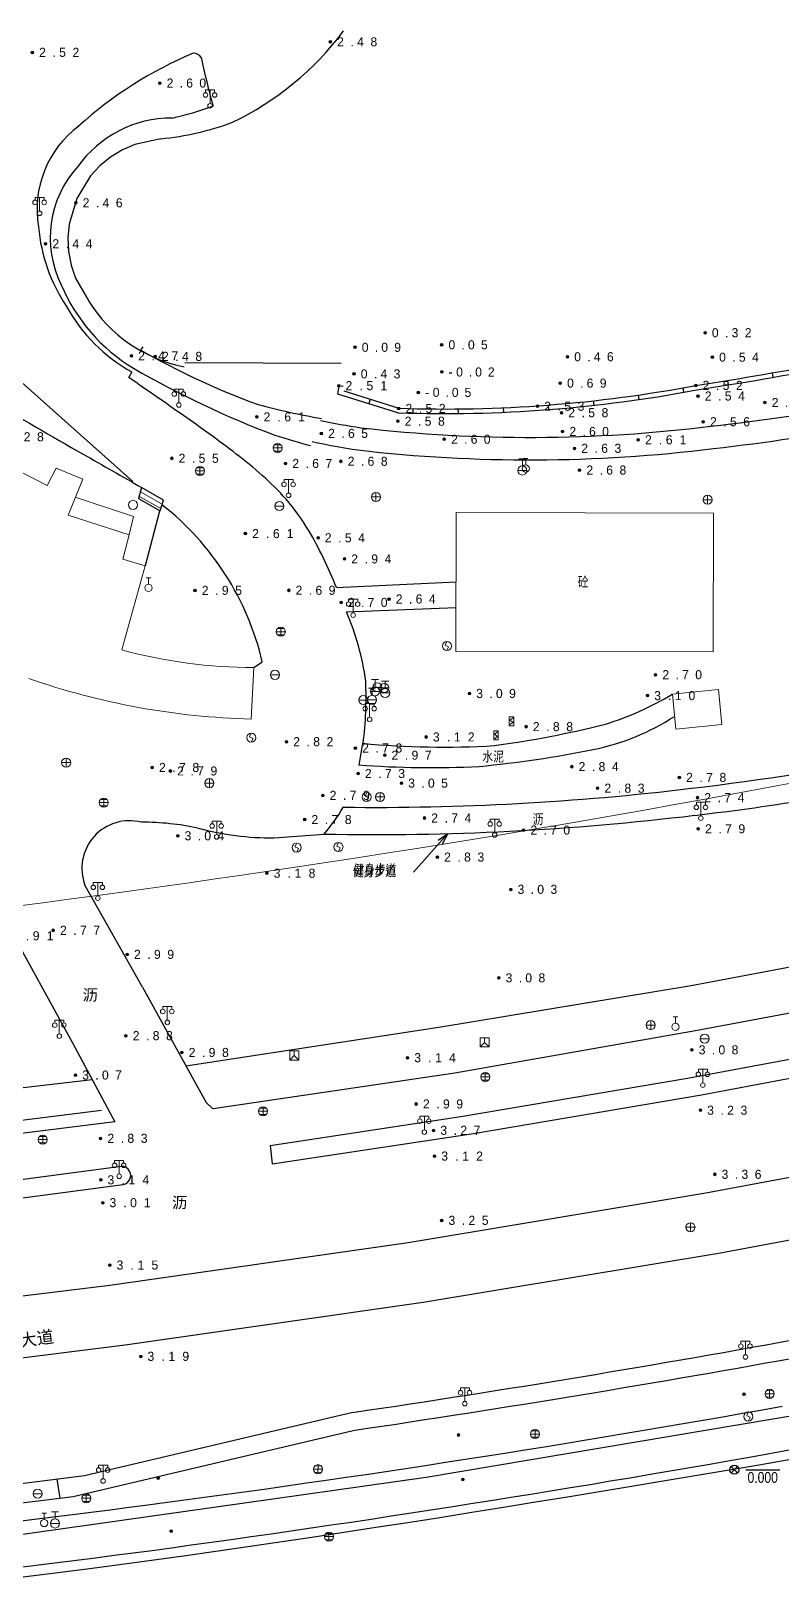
# Model space of a CAD drawing. Header units: metres. Extents: x 342272 to 345188, y 671156 to 672490.
# Drawn here: x 343507.1 to 343589.8, y 671160.1 to 671330.6 of the extents above; entities that cross this region are included whole.
import ezdxf

# ---------------------------------------------------------------- set-up
doc = ezdxf.new("R2010")
doc.units = ezdxf.units.M
doc.header["$LTSCALE"] = 0.5
doc.header["$MEASUREMENT"] = 0
doc.layers.add('00-地形', color=251, linetype='Continuous')
doc.layers.add('00-现状标高', color=2, linetype='Continuous', lineweight=0, plot=False)
doc.layers.add('地块线', color=7, linetype='Continuous', lineweight=0, plot=False)
for name, color, linetype, lineweight in [('公共设施纪念物', 8, 'Continuous', 0), ('控制点', 7, 'Continuous', 0), ('普通房屋', 8, 'Continuous', 0), ('通讯及其他管线设施', 252, 'Continuous', 0)]:
    doc.layers.add(name, color=color, linetype=linetype, lineweight=lineweight)
doc.styles.add('MtXpl_', font='simhei.ttf')
doc.styles.add('中等线体3.5', font='simhei.ttf', dxfattribs={"height": 2.75})
doc.styles.add('正等线体2.0', font='MCS_Chinese1.shx', dxfattribs={"height": 2, "bigfont": 'MCS_Chinese1big.shx'})
doc.styles.add('正等线体2.4', font='MCS_Chinese1.shx', dxfattribs={"height": 2.4, "bigfont": 'MCS_Chinese1big.shx'})
doc.styles.add('细等线体2.5', font='MCS_Chinese1.shx', dxfattribs={"height": 2.5, "bigfont": 'MCS_Chinese1big.shx'})

# ---------------------------------------------------------------- blocks, each defined once
blk = doc.blocks.new('174100')
at = {"layer": '通讯及其他管线设施', "lineweight": 0}
blk.add_line((-1, 0), (1, 0), dxfattribs=at)
blk.add_circle((0, 0), 1, dxfattribs=at)
blk = doc.blocks.new('155210_1')
at = {"layer": '公共设施纪念物', "lineweight": 0}
for p, q in [((-1, 2.9), (-1, 3.5)), ((-1, 3.5), (1, 3.5)), ((0, 0.5), (0, 3.5)), ((1, 3.5), (1, 2.9))]:
    blk.add_line(p, q, dxfattribs=at)
for centre in [(-1, 2.4), (0, 0), (1, 2.4)]:
    blk.add_circle(centre, 0.5, dxfattribs=at)
blk = doc.blocks.new('174201')
at = {"layer": '通讯及其他管线设施', "linetype": 'Continuous', "lineweight": 0}
for p, q in [((-1, 0), (1, 0)), ((-0.7, 0.7), (0.7, 0.7)), ((0, -1), (0, 1)), ((-0.7, -0.7), (0.7, -0.7))]:
    blk.add_line(p, q, dxfattribs=at)
blk.add_circle((0, 0), 1, dxfattribs=at)
blk = doc.blocks.new('174200')
at = {"layer": '通讯及其他管线设施', "lineweight": 0}
for p, q in [((-1, 0), (1, 0)), ((0, 1), (0, -1))]:
    blk.add_line(p, q, dxfattribs=at)
blk.add_circle((0, 0), 1, dxfattribs=at)
blk = doc.blocks.new('174700')
at = {"layer": '通讯及其他管线设施', "linetype": 'Continuous', "lineweight": 0}
for p, q in [((0, 1), (-0.38, 0.18)), ((-0.38, 0.18), (0.38, -0.18)), ((0, -1), (0.38, -0.18))]:
    blk.add_line(p, q, dxfattribs=at)
blk.add_circle((0, 0), 1, dxfattribs=at)
blk = doc.blocks.new('175200')
at = {"layer": '通讯及其他管线设施', "lineweight": 0}
for p, q in [((-1, 0), (1, 0)), ((-0.8, 2.6), (0.8, 2.6)), ((0, 1), (0, 2.6))]:
    blk.add_line(p, q, dxfattribs=at)
blk.add_circle((0, 0), 1, dxfattribs=at)
blk = doc.blocks.new('175300')
at = {"layer": '通讯及其他管线设施', "lineweight": 0}
for p, q in [((-0.5, 2.2), (0.5, 2.2)), ((0, 0.8), (0, 2.2))]:
    blk.add_line(p, q, dxfattribs=at)
blk.add_circle((0, 0), 0.8, dxfattribs=at)
blk = doc.blocks.new('174900')
at = {"layer": '通讯及其他管线设施', "lineweight": 0}
blk.add_circle((0, 0), 1, dxfattribs=at)
blk = doc.blocks.new('174602')
at = {"layer": '通讯及其他管线设施', "lineweight": 0}
for p, q in [((-1, 1), (-1, -1)), ((1, 1), (-1, 1)), ((-1, -1), (0, 0)), ((0, 0), (0, 1)), ((0, 0), (1, -1)), ((1, -1), (1, 1)), ((-1, -1), (1, -1))]:
    blk.add_line(p, q, dxfattribs=at)
blk = doc.blocks.new('213400_1')
at = {"layer": '00-现状标高', "linetype": 'Continuous', "lineweight": 0}
h = blk.add_hatch(color=256, dxfattribs=at)
edge = h.paths.add_edge_path()
edge.add_arc((0, 0), 0.3, 0, 360)
blk.add_circle((0, 0), 0.3, dxfattribs=at)

msp = doc.modelspace()

# ---------------------------------------------------------------- hatches: boundary and pattern name
at = {"layer": '00-现状标高', "lineweight": 0}
h = msp.add_hatch(color=256, dxfattribs=at)
edge = h.paths.add_edge_path()
edge.add_arc((343585.73, 671180.22), 0.15, 0, 360)
h = msp.add_hatch(color=256, dxfattribs=at)
edge = h.paths.add_edge_path()
edge.add_arc((343554.26, 671175.73), 0.15, 0, 360)
h = msp.add_hatch(color=256, dxfattribs=at)
edge = h.paths.add_edge_path()
edge.add_arc((343521.13, 671170.96), 0.15, 0, 360)
h = msp.add_hatch(color=256, dxfattribs=at)
edge = h.paths.add_edge_path()
edge.add_arc((343554.74, 671170.83), 0.15, 0, 360)
h = msp.add_hatch(color=256, dxfattribs=at)
edge = h.paths.add_edge_path()
edge.add_arc((343522.55, 671165.13), 0.15, 0, 360)

# ---------------------------------------------------------------- linework, layer by layer
at = {"layer": '00-地形', "lineweight": -3}
for p, q in [((343521.43, 671318.71), (343518.57, 671318.09)), ((343515.88, 671316.69), (343514.7, 671315.72)), ((343517.19, 671317.48), (343515.88, 671316.69)), ((343518.57, 671318.09), (343517.19, 671317.48)), ((343514.7, 671315.72), (343513.67, 671314.61)), ((343513.67, 671314.61), (343512.14, 671312.11)), ((343512.14, 671312.11), (343511.31, 671309.3)), ((343511.31, 671309.3), (343511.18, 671307.8)), ((343511.18, 671307.8), (343511.25, 671306.27)), ((343511.25, 671306.27), (343511.54, 671304.77)), ((343511.54, 671304.77), (343512.01, 671303.33)), ((343512.01, 671303.33), (343513.47, 671300.79)), ((343518.34, 671280.89), (343502.2, 671295.27)), ((343519.22, 671295.39), (343519.47, 671295.76)), ((343517.9, 671292.37), (343518.22, 671292.98)), ((343524.08, 671294.04), (343541.3, 671293.95)), ((343588.84, 671292.88), (343588.92, 671292.39)), ((343541.04, 671291.47), (343540.92, 671290.58)), ((343541.53, 671291.4), (343541.04, 671291.47)), ((343578.97, 671291.24), (343579.06, 671290.75)), ((343580.41, 671291.5), (343580.42, 671291.51)), ((343583.91, 671292.05), (343583.99, 671291.56)), ((343540.92, 671290.58), (343547.64, 671288.49)), ((343541.6, 671290.89), (343547.79, 671288.97)), ((343544.5, 671289.99), (343544.35, 671289.51)), ((343564.15, 671289.34), (343564.19, 671288.84)), ((343569.11, 671289.81), (343569.16, 671289.31)), ((343574.05, 671290.44), (343574.12, 671289.95)), ((343547.79, 671288.97), (343547.66, 671288.99)), ((343549.21, 671288.94), (343549.2, 671288.44)), ((343554.19, 671288.91), (343554.2, 671288.41)), ((343559.17, 671289.04), (343559.2, 671288.54)), ((343582.07, 671287), (343582.08, 671287)), ((343582.08, 671287), (343582.09, 671287)), ((343519.3, 671280.23), (343518.94, 671279.04)), ((343521.7, 671278.86), (343519.3, 671280.23)), ((343518.94, 671279.04), (343521.33, 671277.67)), ((343521.28, 671277.65), (343519.7, 671271.61)), ((343521.33, 671277.67), (343521.7, 671278.86)), ((343540.8, 671269.23), (343553.98, 671269.82)), ((343541.89, 671266.52), (343553.98, 671267.01)), ((343531.68, 671260.38), (343532.61, 671261)), ((343543.65, 671252.03), (343543.24, 671249.63)), ((343579.92, 671247.07), (343579.92, 671247.07)), ((343579.92, 671247.07), (343579.93, 671247.07)), ((343580.28, 671244.08), (343580.28, 671244.08)), ((343533.91, 671241.59), (343539.44, 671242.01)), ((343553.06, 671242.06), (343549.29, 671237.82)), ((343551.99, 671241.34), (343553.06, 671242.06)), ((343553.06, 671242.06), (343552.46, 671240.92)), ((343519.4, 671225.11), (343513.05, 671236.37)), ((343504.28, 671232.44), (343511.66, 671219)), ((343604.92, 671229.98), (343579.89, 671225.28)), ((343519.4, 671225.11), (343526.42, 671212.39)), ((343579.89, 671225.28), (343552.06, 671220.69)), ((343605.63, 671225.03), (343580.4, 671220.3)), ((343552.06, 671220.69), (343524.19, 671216.42)), ((343580.4, 671220.3), (343553.84, 671215.65)), ((343605.13, 671219.85), (343579.5, 671215.05)), ((343511.66, 671219), (343516.36, 671210.29)), ((343581.04, 671213.25), (343606.5, 671218.03)), ((343513.85, 671214.92), (343480.21, 671210.93)), ((343553.84, 671215.65), (343527.18, 671211.7)), ((343579.5, 671215.05), (343554.52, 671210.82)), ((343555.89, 671208.99), (343581.04, 671213.25)), ((343514.89, 671211.54), (343474.61, 671206.4)), ((343526.42, 671212.39), (343527.17, 671211.7)), ((343516.36, 671210.29), (343499.01, 671208.09)), ((343554.52, 671210.82), (343533.47, 671207.62)), ((343533.46, 671207.65), (343533.7, 671205.63)), ((343533.7, 671205.63), (343555.89, 671208.99)), ((343581.52, 671202.43), (343614.21, 671208.6)), ((343516.79, 671205.31), (343504.34, 671203.65)), ((343505.34, 671201.77), (343517.27, 671203.36)), ((343548.7, 671196.98), (343581.52, 671202.43)), ((343615.77, 671201.92), (343583.13, 671195.77)), ((343515.78, 671192.26), (343548.7, 671196.98)), ((343583.13, 671195.77), (343550.36, 671190.34)), ((343488.2, 671188.9), (343515.78, 671192.26)), ((343550.36, 671190.34), (343517.49, 671185.64)), ((343517.49, 671185.64), (343498.85, 671183.32)), ((343585.58, 671178.14), (343587.76, 671178.52)), ((343587.76, 671178.52), (343589.94, 671178.91)), ((343542.6, 671178.22), (343513, 671171.24)), ((343550.68, 671171.08), (343592.84, 671178.16)), ((343576.85, 671176.62), (343579.04, 671176.99)), ((343579.04, 671176.99), (343581.22, 671177.37)), ((343581.22, 671177.37), (343583.4, 671177.75)), ((343583.4, 671177.75), (343585.58, 671178.14)), ((343511.77, 671168.94), (343542.64, 671176.24)), ((343565.93, 671174.8), (343568.12, 671175.16)), ((343568.12, 671175.16), (343570.3, 671175.52)), ((343570.3, 671175.52), (343572.49, 671175.88)), ((343572.49, 671175.88), (343574.67, 671176.25)), ((343574.67, 671176.25), (343576.85, 671176.62)), ((343555, 671173.06), (343557.18, 671173.4)), ((343557.18, 671173.4), (343559.37, 671173.74)), ((343559.37, 671173.74), (343561.56, 671174.09)), ((343561.56, 671174.09), (343563.74, 671174.44)), ((343563.74, 671174.44), (343565.93, 671174.8)), ((343588.54, 671173.65), (343586.35, 671173.26)), ((343590.73, 671174.04), (343588.54, 671173.65)), ((343544.05, 671171.39), (343546.24, 671171.72)), ((343546.24, 671171.72), (343548.43, 671172.05)), ((343548.43, 671172.05), (343550.62, 671172.38)), ((343550.62, 671172.38), (343552.81, 671172.72)), ((343552.81, 671172.72), (343555, 671173.06)), ((343577.58, 671171.73), (343575.38, 671171.36)), ((343579.77, 671172.11), (343577.58, 671171.73)), ((343581.97, 671172.49), (343579.77, 671172.11)), ((343583.87, 671171.82), (343580.35, 671171.23)), ((343584.16, 671172.87), (343581.97, 671172.49)), ((343587.39, 671172.42), (343583.87, 671171.82)), ((343586.35, 671173.26), (343584.16, 671172.87)), ((343585.02, 671172.25), (343584.31, 671171.55)), ((343584.31, 671172.25), (343585.02, 671171.55)), ((343585.92, 671171.9), (343589.7, 671171.89)), ((343590.9, 671173.04), (343587.39, 671172.42)), ((343513, 671171.24), (343481.04, 671167.16)), ((343503.84, 671164.45), (343550.68, 671171.08)), ((343510.31, 671168.76), (343509.98, 671170.85)), ((343533.09, 671169.81), (343535.28, 671170.12)), ((343535.28, 671170.12), (343537.47, 671170.44)), ((343537.47, 671170.44), (343539.67, 671170.75)), ((343539.67, 671170.75), (343541.86, 671171.07)), ((343541.86, 671171.07), (343544.05, 671171.39)), ((343568.8, 671170.25), (343566.6, 671169.89)), ((343570.99, 671170.62), (343568.8, 671170.25)), ((343573.31, 671170.05), (343569.79, 671169.46)), ((343573.19, 671170.98), (343570.99, 671170.62)), ((343575.38, 671171.36), (343573.19, 671170.98)), ((343576.83, 671170.64), (343573.31, 671170.05)), ((343580.35, 671171.23), (343576.83, 671170.64)), ((343480.5, 671165.14), (343511.77, 671168.94)), ((343520, 671168.03), (343522.12, 671168.32)), ((343522.12, 671168.32), (343524.32, 671168.61)), ((343524.32, 671168.61), (343526.51, 671168.91)), ((343526.51, 671168.91), (343528.7, 671169.2)), ((343528.7, 671169.2), (343530.9, 671169.51)), ((343530.9, 671169.51), (343533.09, 671169.81)), ((343557.81, 671168.46), (343555.61, 671168.12)), ((343560.01, 671168.82), (343557.81, 671168.46)), ((343562.75, 671168.31), (343559.22, 671167.74)), ((343562.21, 671169.17), (343560.01, 671168.82)), ((343564.4, 671169.53), (343562.21, 671169.17)), ((343566.27, 671168.88), (343562.75, 671168.31)), ((343566.6, 671169.89), (343564.4, 671169.53)), ((343569.79, 671169.46), (343566.27, 671168.88)), ((343507.5, 671166.43), (343509.58, 671166.69)), ((343509.58, 671166.69), (343511.66, 671166.96)), ((343511.66, 671166.96), (343513.75, 671167.22)), ((343513.75, 671167.22), (343515.83, 671167.49)), ((343515.83, 671167.49), (343517.91, 671167.76)), ((343517.91, 671167.76), (343520, 671168.03)), ((343546.81, 671166.76), (343544.61, 671166.42)), ((343549.01, 671167.09), (343546.81, 671166.76)), ((343552.18, 671166.61), (343548.65, 671166.06)), ((343551.21, 671167.43), (343549.01, 671167.09)), ((343553.41, 671167.77), (343551.21, 671167.43)), ((343555.7, 671167.17), (343552.18, 671166.61)), ((343555.61, 671168.12), (343553.41, 671167.77)), ((343559.22, 671167.74), (343555.7, 671167.17)), ((343505.41, 671166.18), (343507.5, 671166.43)), ((343535.8, 671165.12), (343533.6, 671164.8)), ((343538, 671165.44), (343535.8, 671165.12)), ((343540.21, 671165.77), (343538, 671165.44)), ((343541.59, 671164.97), (343538.07, 671164.43)), ((343542.41, 671166.09), (343540.21, 671165.77)), ((343545.12, 671165.51), (343541.59, 671164.97)), ((343544.61, 671166.42), (343542.41, 671166.09)), ((343548.65, 671166.06), (343545.12, 671165.51)), ((343522.58, 671163.26), (343520.45, 671162.97)), ((343524.78, 671163.56), (343522.58, 671163.26)), ((343526.99, 671163.87), (343524.78, 671163.56)), ((343529.19, 671164.18), (343526.99, 671163.87)), ((343531, 671163.39), (343527.47, 671162.88)), ((343531.39, 671164.49), (343529.19, 671164.18)), ((343534.53, 671163.91), (343531, 671163.39)), ((343533.6, 671164.8), (343531.39, 671164.49)), ((343538.07, 671164.43), (343534.53, 671163.91)), ((343510.03, 671161.63), (343507.95, 671161.37)), ((343512.12, 671161.89), (343510.03, 671161.63)), ((343514.2, 671162.16), (343512.12, 671161.89)), ((343516.85, 671161.4), (343513.31, 671160.94)), ((343516.28, 671162.43), (343514.2, 671162.16)), ((343518.36, 671162.7), (343516.28, 671162.43)), ((343520.39, 671161.88), (343516.85, 671161.4)), ((343520.45, 671162.97), (343518.36, 671162.7)), ((343523.93, 671162.38), (343520.39, 671161.88)), ((343527.47, 671162.88), (343523.93, 671162.38)), ((343507.95, 671161.37), (343505.86, 671161.12)), ((343509.77, 671160.49), (343506.23, 671160.06)), ((343513.31, 671160.94), (343509.77, 671160.49))]:
    msp.add_line(p, q, dxfattribs=at)
msp.add_circle((343584.67, 671171.9), 0.5, dxfattribs=at)
for centre, radius, start, end in [((343514.91, 671350.56), 33.31, 295.6454, 323.1943), ((343541.76, 671287.82), 43.67, 112.5637, 132.3274), ((343525.01, 671327.13), 1.02, 31.9602, 89.9244), ((343611.63, 671345.62), 87.61, 191.8242, 195.4312), ((343515.85, 671352.81), 32.53, 282.0739, 290.366), ((343519.26, 671310.91), 11.5, 126.8615, 189.5543), ((343522.63, 671308.28), 12.72, 89.8941, 144.5716), ((343518.15, 671350.94), 32.4, 275.8108, 290.1659), ((343520.82, 671307.8), 11.61, 137.4381, 206.6267), ((343526.67, 671310.67), 18.82, 185.0931, 213.7191), ((343528.67, 671310.34), 19.81, 203.0257, 238.7531), ((343527.35, 671309.28), 18.68, 209.0039, 240.7333), ((343527.22, 671309.51), 16.29, 212.2391, 258.54), ((343525.25, 671656.03), 368.67, 278.6075, 283.2854), ((343525.25, 671656.03), 369.17, 278.6075, 283.2854), ((343560.98, 671368.44), 84.14, 240.2493, 249.9612), ((343572.27, 671386.98), 107.98, 240.0698, 249.2316), ((343549.28, 671570.07), 284.97, 276.6103, 283.5786), ((343552.73, 671437.43), 148.53, 268.0455, 280.7397), ((343555.86, 671379.99), 93.65, 255.3319, 259.7041), ((343552.73, 671437.43), 149.03, 268.0455, 280.7397), ((343549.28, 671570.07), 287.44, 276.6103, 283.5831), ((343552.32, 671347.69), 61.49, 257.5283, 261.7323), ((343554.46, 671348.59), 65.83, 251.8801, 255.4681), ((343562.12, 671448.24), 162.47, 263.413, 277.053), ((343552.34, 671347.68), 63.96, 257.1521, 261.7449), ((343562.12, 671448.24), 164.95, 263.4003, 277.0529), ((343502.49, 671253.97), 30.93, 13.1334, 51.9913), ((343514.72, 671254.85), 29.57, 7.8174, 23.2332), ((343502.97, 671257.11), 41.08, 352.9033, 2.4583), ((343561.46, 671284.06), 31.23, 286.7258, 301.6007), ((343544.5, 671547.23), 302.25, 276.7315, 285.6745), ((343543.85, 671358.86), 108.04, 277.6292, 284.2542), ((343563.85, 671277.09), 26.28, 281.5217, 302.7945), ((343552.55, 671346.32), 94.71, 264.6106, 273.4171), ((343545.4, 671367.79), 118.83, 275.365, 281.5053), ((343551.19, 671357.74), 108.39, 265.7906, 272.8108), ((343545.01, 671535.68), 290.72, 269.3218, 276.8962), ((343544.5, 671547.23), 305.26, 276.7316, 281.7266), ((343522.7, 671256.19), 21.93, 319.721, 329.337), ((343517.97, 671238.23), 5.26, 75.5913, 200.7603), ((343519.23, 671212.85), 30.48, 78.0974, 89.8973), ((343545.01, 671535.69), 293.73, 268.9126, 276.8962), ((343533.82, 671273.94), 32.35, 255.1287, 270.1648), ((343517.09, 671204.35), 1.01, 280.0514, 107.6347), ((343326.9, 672638.07), 1475.7, 278.40504, 280.38299), ((343318.1, 672693.23), 1533.52, 278.4194, 280.32111)]:
    msp.add_arc(centre, radius, start, end, dxfattribs=at)
for points in [[(343488.98, 671303.46), (343493.8, 671297.5), (343498.58, 671293.04), (343502.45, 671290.17), (343512.87, 671283.92), (343519.3, 671280.23)], [(343540.8, 671269.23), (343537.7, 671275.55), (343535.23, 671278.95), (343529.74, 671283.93), (343523.91, 671288.18), (343517.9, 671292.37)]]:
    msp.add_spline(points, degree=3, dxfattribs=at)
at = {"layer": '00-现状标高', "lineweight": 0}
for centre in [(343585.73, 671180.22), (343554.26, 671175.73), (343521.13, 671170.96), (343554.74, 671170.83), (343522.55, 671165.13)]:
    msp.add_circle(centre, 0.15, dxfattribs=at)
at = {"layer": '公共设施纪念物', "lineweight": 0}
for p, q in [((343585.39, 671185.78), (343585.39, 671186.08)), ((343585.39, 671186.08), (343586.39, 671186.08)), ((343585.89, 671184.58), (343585.89, 671186.08)), ((343586.39, 671186.08), (343586.39, 671185.78)), ((343554.46, 671180.64), (343554.46, 671180.94)), ((343554.46, 671180.94), (343555.46, 671180.94)), ((343554.96, 671179.44), (343554.96, 671180.94)), ((343555.46, 671180.94), (343555.46, 671180.64)), ((343514.56, 671172.11), (343514.56, 671172.41)), ((343514.56, 671172.41), (343515.56, 671172.41)), ((343515.05, 671170.91), (343515.06, 671172.41)), ((343515.56, 671172.41), (343515.56, 671172.11))]:
    msp.add_line(p, q, dxfattribs=at)
for centre in [(343585.39, 671185.53), (343586.39, 671185.53), (343585.89, 671184.33), (343554.46, 671180.39), (343555.46, 671180.39), (343554.95, 671179.19), (343514.56, 671171.86), (343515.56, 671171.86), (343515.05, 671170.66)]:
    msp.add_circle(centre, 0.25, dxfattribs=at)
at = {"layer": '地块线', "lineweight": 0}
msp.add_arc((343320.23, 672676.03), 1453.81, 272.12325, 288.30935, dxfattribs=at)
at = {"layer": '普通房屋', "lineweight": 0}
for p, q in [((343519.3, 671280.23), (343518.94, 671279.04)), ((343519.01, 671279.28), (343521.41, 671277.91)), ((343519.16, 671279.76), (343521.55, 671278.39)), ((343518.94, 671279.04), (343521.33, 671277.67)), ((343521.33, 671277.67), (343521.7, 671278.86))]:
    msp.add_line(p, q, dxfattribs=at)
at = {"layer": '普通房屋', "lineweight": 0, "flags": 128}
msp.add_lwpolyline([(343506.87, 671259.17, 0.07757), (343531.39, 671254.7), (343531.68, 671260.38, -0.065827), (343517.12, 671262.33), (343517.12, 671262.33), (343519.7, 671271.61), (343517.22, 671272.33), (343517.92, 671275.04), (343511.2, 671277.21), (343512.81, 671281.18), (343509.89, 671282.39), (343508.89, 671280.45), (343503.47, 671283.21)], format="xyb", dxfattribs=at)
for points in [[(343511.97, 671279.16), (343518.39, 671277.06)], [(343553.97, 671262.17), (343554, 671277.49), (343582.35, 671277.42), (343582.32, 671262.1), (343553.97, 671262.17)], [(343518.39, 671277.06), (343517.92, 671275.04)]]:
    msp.add_lwpolyline(points, dxfattribs=at)
msp.add_lwpolyline([(343577.83, 671257.46), (343578.2, 671253.6), (343583.29, 671254.09), (343582.92, 671257.95)], close=True, dxfattribs=at)
at = {"layer": '通讯及其他管线设施', "lineweight": 0}
for p, q in [((343559.84, 671253.96), (343559.84, 671254.96)), ((343559.84, 671254.96), (343560.34, 671254.96)), ((343560.34, 671253.96), (343559.84, 671253.96)), ((343560.27, 671254.84), (343559.92, 671254.59)), ((343559.92, 671254.59), (343560.27, 671254.34)), ((343560.27, 671254.34), (343559.92, 671254.09)), ((343560.34, 671254.96), (343560.34, 671253.96)), ((343558.13, 671252.4), (343558.13, 671253.4)), ((343558.13, 671253.4), (343558.63, 671253.4)), ((343558.63, 671252.4), (343558.13, 671252.4)), ((343558.56, 671253.28), (343558.21, 671253.03)), ((343558.21, 671253.03), (343558.56, 671252.78)), ((343558.56, 671252.78), (343558.21, 671252.53)), ((343558.63, 671253.4), (343558.63, 671252.4)), ((343588.05, 671180.28), (343589.05, 671180.27)), ((343588.2, 671180.63), (343588.9, 671180.62)), ((343588.55, 671179.77), (343588.55, 671180.77)), ((343588.2, 671179.93), (343588.9, 671179.92)), ((343562.19, 671175.83), (343563.19, 671175.83)), ((343562.34, 671176.18), (343563.04, 671176.18)), ((343562.34, 671175.48), (343563.04, 671175.48)), ((343562.69, 671175.33), (343562.69, 671176.33)), ((343538.25, 671171.97), (343539.25, 671171.96)), ((343538.41, 671172.32), (343539.11, 671172.31)), ((343538.75, 671171.46), (343538.76, 671172.46)), ((343538.4, 671171.62), (343539.1, 671171.61)), ((343507.33, 671169.25), (343508.33, 671169.25)), ((343512.7, 671168.75), (343513.7, 671168.75)), ((343512.85, 671169.1), (343513.55, 671169.1)), ((343512.85, 671168.4), (343513.55, 671168.4)), ((343513.2, 671168.25), (343513.2, 671169.25)), ((343539.61, 671164.87), (343540.31, 671164.87)), ((343539.96, 671164.02), (343539.96, 671165.02)), ((343539.46, 671164.53), (343540.46, 671164.52)), ((343539.61, 671164.17), (343540.31, 671164.17))]:
    msp.add_line(p, q, dxfattribs=at)
for centre in [(343588.55, 671180.27), (343562.69, 671175.83), (343538.75, 671171.96), (343507.83, 671169.25), (343513.2, 671168.75), (343539.96, 671164.52)]:
    msp.add_circle(centre, 0.5, dxfattribs=at)

# ---------------------------------------------------------------- block references
at = {"layer": '00-现状标高', "lineweight": 0, "xscale": 0.5, "yscale": 0.5, "zscale": 0.5}
for p in [(343540.11, 671329.4), (343507.25, 671328.24), (343521.31, 671324.85), (343512.05, 671311.64), (343508.71, 671307.13), (343552.39, 671295.98), (343581.44, 671297.31), (343518.17, 671294.77), (343520.8, 671294.7), (343542.83, 671295.71), (343566.26, 671294.66), (343582.24, 671294.62), (343542.72, 671292.77), (343552.4, 671292.99), (343541.04, 671291.47), (343565.47, 671291.76), (343580.42, 671291.5), (343549.82, 671290.73), (343562.95, 671289.2), (343580.66, 671290.33), (343588.04, 671289.62), (343532, 671288.03), (343547.56, 671287.55), (343547.65, 671288.96), (343565.6, 671288.49), (343581.24, 671287.49), (343539.12, 671286.21), (343565.73, 671286.42), (343552.68, 671285.56), (343567.04, 671284.56), (343574.07, 671285.5), (343522.63, 671283.46), (343535.17, 671282.89), (343541.28, 671283.13), (343567.6, 671282.16), (343530.74, 671275.16), (343538.76, 671274.69), (343541.67, 671272.36), (343525.19, 671268.89), (343535.53, 671268.9), (343541.3, 671267.56), (343546.58, 671267.94), (343575.98, 671259.59), (343555.45, 671257.52), (343575.08, 671257.29), (343561.7, 671253.86), (343535.27, 671252.2), (343550.68, 671252.72), (343542.87, 671251.5), (343546.11, 671250.71), (343520.47, 671249.36), (343522.47, 671248.97), (343543.18, 671248.69), (343566.74, 671249.45), (343578.6, 671248.26), (343547.95, 671247.64), (343569.59, 671247.08), (343539.29, 671246.28), (343580.6, 671246.03), (343537.28, 671243.61), (343550.49, 671243.79), (343523.29, 671241.83), (343561.43, 671242.45), (343580.69, 671242.59), (343551.91, 671239.47), (343533.12, 671237.69), (343560.01, 671235.91), (343509.55, 671231.4), (343517.71, 671228.74), (343558.69, 671226.16), (343517.57, 671219.77), (343523.74, 671217.92), (343579.99, 671218.21), (343548.62, 671217.34), (343512, 671215.43), (343549.58, 671212.24), (343580.92, 671211.55), (343551.49, 671209.33), (343514.78, 671208.45), (343551.6, 671206.49), (343582.51, 671204.48), (343514.79, 671203.87), (343515.01, 671201.35), (343552.39, 671199.4), (343515.79, 671194.47), (343519.2, 671184.4)]:
    msp.add_blockref('213400_1', p, dxfattribs=at)
at = {"layer": '公共设施纪念物', "lineweight": 0, "xscale": 0.5, "yscale": 0.5, "zscale": 0.5}
for p in [(343526.85, 671322.34), (343508.05, 671310.49), (343523.4, 671289.35), (343535.51, 671279.38), (343542.63, 671266.17), (343544.45, 671254.65), (343580.98, 671243.77), (343527.58, 671241.7), (343558.24, 671241.92), (343514.47, 671234.94), (343522.13, 671221.24), (343510.22, 671219.73), (343581.2, 671214.32), (343550.48, 671209.14), (343516.82, 671204.27)]:
    msp.add_blockref('155210_1', p, dxfattribs=at)
at = {"layer": '通讯及其他管线设施', "lineweight": 0, "xscale": 0.5, "yscale": 0.5, "zscale": 0.5}
for name, p in [('174201', (343534.31, 671284.61)), ('174201', (343525.73, 671282.07)), ('175200', (343561.29, 671282.12)), ('175300', (343561.66, 671282.33)), ('174200', (343545.14, 671279.2)), ('174200', (343581.72, 671278.9)), ('174900', (343518.36, 671278.33)), ('174100', (343534.5, 671278.19)), ('175300', (343520.06, 671269.17)), ('174201', (343534.65, 671264.34)), ('174700', (343552.97, 671262.75)), ('174100', (343534.01, 671259.58)), ('175200', (343545.04, 671257.75)), ('174100', (343545.31, 671258.19)), ('174100', (343546.07, 671258.13)), ('175200', (343546.16, 671257.58)), ('174100', (343543.74, 671256.79)), ('175200', (343544.71, 671256.82)), ('174700', (343531.4, 671252.64)), ('174200', (343510.98, 671249.9)), ('174200', (343526.78, 671247.63)), ('174201', (343515.13, 671245.49)), ('174700', (343544.13, 671246.1)), ('174200', (343545.59, 671246.11)), ('174700', (343536.4, 671240.53)), ('174700', (343541.01, 671240.6)), ('174200', (343575.45, 671220.94)), ('175300', (343578.17, 671220.75)), ('174602', (343557.12, 671219.03)), ('174100', (343581.4, 671219.44)), ('174602', (343536.14, 671217.59)), ('174201', (343557.2, 671215.22)), ('174201', (343532.69, 671211.44)), ('174201', (343508.39, 671208.31)), ('174200', (343579.83, 671198.65)), ('174700', (343586.22, 671177.77)), ('175300', (343508.56, 671166.02)), ('175200', (343509.75, 671165.97))]:
    msp.add_blockref(name, p, dxfattribs=at)

# ---------------------------------------------------------------- texts
at = {"layer": '00-地形', "lineweight": -3}
for s, style, p in [('水泥', '细等线体2.5', (343556.88, 671249.9)), ('沥', '细等线体2.5', (343562.43, 671242.99)), ('健身步道', '细等线体2.5', (343542.59, 671237.23)), ('健身步道', '细等线体2.5', (343542.67, 671237.43)), ('沥', 'MtXpl_', (343512.79, 671223.64)), ('沥', 'MtXpl_', (343522.65, 671200.75))]:
    msp.add_text(s, height=1.25, dxfattribs=dict(at, style=style)).set_placement(p)
at = {"layer": '00-地形', "lineweight": -3, "style": '中等线体3.5'}
msp.add_text('阳澄湖大道', height=1.375, rotation=7.58, dxfattribs=at).set_placement((343500.39, 671184.71))
at = {"layer": '00-地形', "lineweight": -3, "style": '正等线体2.4', "width": 0.833333}
msp.add_text('0.000', height=1.2, dxfattribs=at).set_placement((343586.12, 671170.45))
at = {"layer": '00-现状标高', "lineweight": 0, "char_height": 1, "attachment_point": 4, "line_spacing_factor": 0.722892, "style": '正等线体2.0'}
for s, insert in [('\\T1.979;2.52', (343508, 671328.24)), ('\\T1.979;2.48', (343540.86, 671329.4)), ('\\T1.940;2.60', (343522.06, 671324.85)), ('\\T1.966;2.46', (343512.8, 671311.64)), ('\\T1.979;2.44', (343509.46, 671307.13)), ('\\T1.952;0.32', (343582.19, 671297.31)), ('\\T1.927;0.09', (343543.58, 671295.7)), ('\\T1.927;0.05', (343553.14, 671295.98)), ('\\T1.979;2.47', (343518.92, 671294.77)), ('\\T1.979;2.48', (343521.55, 671294.7)), ('\\T1.940;0.46', (343567.01, 671294.66)), ('\\T1.952;0.54', (343582.99, 671294.61)), ('\\T1.952;0.43', (343543.47, 671292.77)), ('\\T1.884;-0.02', (343553.15, 671292.98)), ('\\T2.069;2.51', (343541.79, 671291.47)), ('\\T1.884;-0.05', (343550.57, 671290.73)), ('\\T1.940;0.69', (343566.22, 671291.75)), ('\\T1.979;2.52', (343581.17, 671291.5)), ('\\T1.979;2.52', (343548.4, 671288.96)), ('\\T1.979;2.53', (343563.7, 671289.2)), ('\\T1.979;2.54', (343581.41, 671290.33)), ('\\T1.952;2.50', (343588.79, 671289.61)), ('\\T2.053;2.61', (343532.75, 671288.03)), ('\\T1.979;2.58', (343548.31, 671287.55)), ('\\T1.979;2.58', (343566.35, 671288.49)), ('\\T1.966;2.56', (343581.99, 671287.49)), ('\\T1.979;3.28', (343504.09, 671285.83)), ('\\T1.966;2.65', (343539.87, 671286.21)), ('\\T1.940;2.60', (343553.43, 671285.56)), ('\\T1.940;2.60', (343566.48, 671286.42)), ('\\T2.053;2.61', (343574.82, 671285.5)), ('\\T1.966;2.63', (343567.79, 671284.56)), ('\\T1.979;2.55', (343523.38, 671283.46)), ('\\T1.966;2.67', (343535.92, 671282.89)), ('\\T1.966;2.68', (343542.03, 671283.13)), ('\\T1.966;2.68', (343568.35, 671282.16)), ('\\T2.053;2.61', (343531.49, 671275.15)), ('\\T1.979;2.54', (343539.51, 671274.69)), ('\\T1.979;2.94', (343542.42, 671272.36)), ('\\T1.979;2.95', (343525.94, 671268.89)), ('\\T1.966;2.69', (343536.28, 671268.9)), ('\\T1.952;2.70', (343542.05, 671267.56)), ('\\T1.966;2.64', (343547.33, 671267.94)), ('\\T1.952;2.70', (343576.73, 671259.59)), ('\\T1.952;3.09', (343556.2, 671257.52)), ('\\T2.037;3.10', (343575.83, 671257.28)), ('\\T1.979;2.88', (343562.45, 671253.86)), ('\\T1.979;2.82', (343536.02, 671252.2)), ('\\T1.979;2.78', (343543.62, 671251.5)), ('\\T2.069;3.12', (343551.43, 671252.72)), ('\\T1.979;2.97', (343546.86, 671250.71)), ('\\T1.979;2.78', (343521.22, 671249.36)), ('\\T1.979;2.79', (343523.22, 671248.97)), ('\\T1.979;2.73', (343543.93, 671248.69)), ('\\T1.979;2.84', (343567.49, 671249.45)), ('\\T1.979;2.78', (343579.35, 671248.26)), ('\\T1.979;2.79', (343540.04, 671246.28)), ('\\T1.952;3.05', (343548.7, 671247.63)), ('\\T1.979;2.83', (343570.34, 671247.07)), ('\\T1.979;2.74', (343581.35, 671246.03)), ('\\T1.979;2.78', (343538.03, 671243.61)), ('\\T1.979;2.74', (343551.24, 671243.79)), ('\\T1.952;3.04', (343524.04, 671241.82)), ('\\T1.952;2.70', (343562.18, 671242.45)), ('\\T1.979;2.79', (343581.44, 671242.59)), ('\\T1.979;2.83', (343552.66, 671239.47)), ('\\T2.069;3.18', (343533.87, 671237.69)), ('\\T1.952;3.03', (343560.76, 671235.91)), ('\\T1.979;2.77', (343510.3, 671231.4)), ('\\T2.069;2.91', (343504.99, 671230.79)), ('\\T1.979;2.99', (343518.46, 671228.74)), ('\\T1.952;3.08', (343559.44, 671226.15)), ('\\T1.979;2.88', (343518.32, 671219.77)), ('\\T1.979;2.98', (343524.49, 671217.92)), ('\\T2.069;3.14', (343549.37, 671217.34)), ('\\T1.952;3.08', (343580.74, 671218.21)), ('\\T1.952;3.07', (343512.75, 671215.43)), ('\\T1.979;2.99', (343550.33, 671212.24)), ('\\T1.979;3.23', (343581.67, 671211.55)), ('\\T1.979;3.27', (343552.24, 671209.33)), ('\\T1.979;2.83', (343515.53, 671208.45)), ('\\T2.069;3.12', (343552.35, 671206.49)), ('\\T2.069;3.14', (343515.54, 671203.87)), ('\\T1.966;3.36', (343583.26, 671204.48)), ('\\T2.037;3.01', (343515.76, 671201.35)), ('\\T1.979;3.25', (343553.14, 671199.4)), ('\\T2.069;3.15', (343516.54, 671194.47)), ('\\T2.069;3.19', (343519.95, 671184.4))]:
    msp.add_mtext(s, dxfattribs=dict(at, insert=insert))
at = {"layer": '控制点', "color": 7, "linetype": 'Continuous', "lineweight": 0, "insert": (343586.12, 671173.35), "char_height": 1.2, "attachment_point": 1, "line_spacing_factor": 0.722892, "style": '正等线体2.4'}
msp.add_mtext('\\W0.833333x;\\T1.700; ', dxfattribs=at)
at = {"layer": '普通房屋', "lineweight": 0, "insert": (343568.16, 671269.79), "char_height": 1.25, "attachment_point": 5, "line_spacing_factor": 0.722892, "style": '细等线体2.5'}
msp.add_mtext('\\T1.280;砼', dxfattribs=at)

doc.saveas('drawing.dxf')
